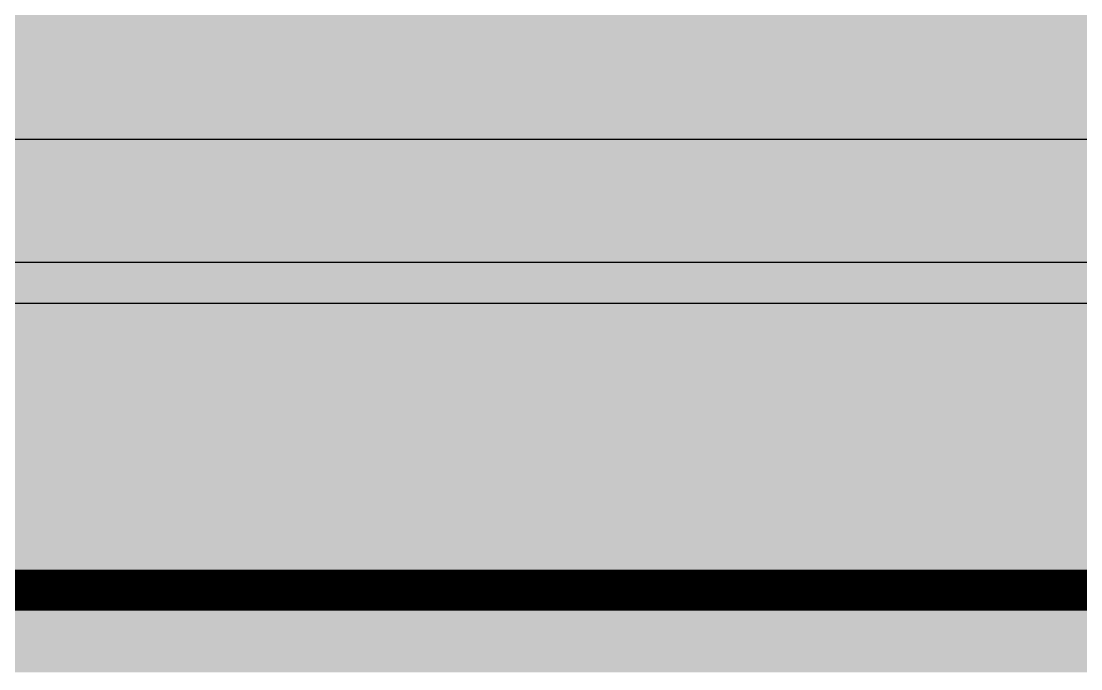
# Model space of a CAD drawing. Header units: metres. Extents: x 5916 to 6101, y 1788 to 1857.
# Drawn here: x 5973.372 to 5974.148, y 1792.235 to 1792.709 of the extents above; entities that cross this region are included whole.
import ezdxf

# ---------------------------------------------------------------- set-up
doc = ezdxf.new("R2010")
doc.units = ezdxf.units.M
doc.header["$LTSCALE"] = 0.02
doc.layers.add('A-Cotas', color=7, linetype='Continuous')
doc.layers.add('A-Puertas', color=7, linetype='Continuous')
doc.layers.add('A-FACIA', color=12, linetype='Continuous', lineweight=50)
doc.layers.add('A-PAREDES FRONTALES', color=7, linetype='Continuous', lineweight=30)

msp = doc.modelspace()

# ---------------------------------------------------------------- hatches: boundary and pattern name
at = {"layer": 'A-Cotas', "true_color": 0xf57a00}
h = msp.add_hatch(color=30, dxfattribs=at)
h.dxf.hatch_style = 1
h.paths.add_polyline_path([(5979.47816, 1792.53216), (5979.37816, 1792.53216), (5971.66437, 1792.53216), (5971.66437, 1792.50216), (5979.37816, 1792.50216), (5979.47816, 1792.50216)])
at = {"layer": 'A-Puertas'}
h = msp.add_hatch(color=8, dxfattribs=at)
h.dxf.hatch_style = 1
h.paths.add_polyline_path([(5979.47816, 1792.77216), (5971.66437, 1792.77216), (5971.66437, 1792.62216), (5979.37816, 1792.62216), (5979.47816, 1792.62216)])
h = msp.add_hatch(color=9, dxfattribs=at)
h.dxf.hatch_style = 1
h.paths.add_polyline_path([(5979.37816, 1792.62216), (5971.66437, 1792.62216), (5971.66437, 1792.53216), (5979.37816, 1792.53216)])
h = msp.add_hatch(color=9, dxfattribs=at)
h.dxf.hatch_style = 1
h.paths.add_polyline_path([(5979.37816, 1792.50216), (5971.66437, 1792.50216), (5971.66437, 1792.29216), (5979.37816, 1792.29216)])
h = msp.add_hatch(color=15, dxfattribs=at)
h.dxf.hatch_style = 1
h.paths.add_polyline_path([(5979.95956, 1792.29216), (5968.81396, 1792.29216), (5968.81396, 1792.25216), (5968.81396, 1792.23216), (5979.95956, 1792.23216)])

# ---------------------------------------------------------------- linework, layer by layer
at = {"layer": 'A-FACIA', "linetype": 'Continuous', "const_width": 0.03, "flags": 128}
msp.add_lwpolyline([(5968.81396, 1792.25216), (5968.81396, 1792.29216), (5979.95956, 1792.29216)], dxfattribs=at)
at = {"layer": 'A-PAREDES FRONTALES'}
for points in [[(5979.37816, 1792.53216), (5979.37816, 1792.62216), (5971.66437, 1792.62216)], [(5979.37816, 1792.53216), (5971.66437, 1792.53216)], [(5979.37816, 1792.50216), (5971.66437, 1792.50216)]]:
    msp.add_lwpolyline(points, dxfattribs=at)

doc.saveas('drawing.dxf')
